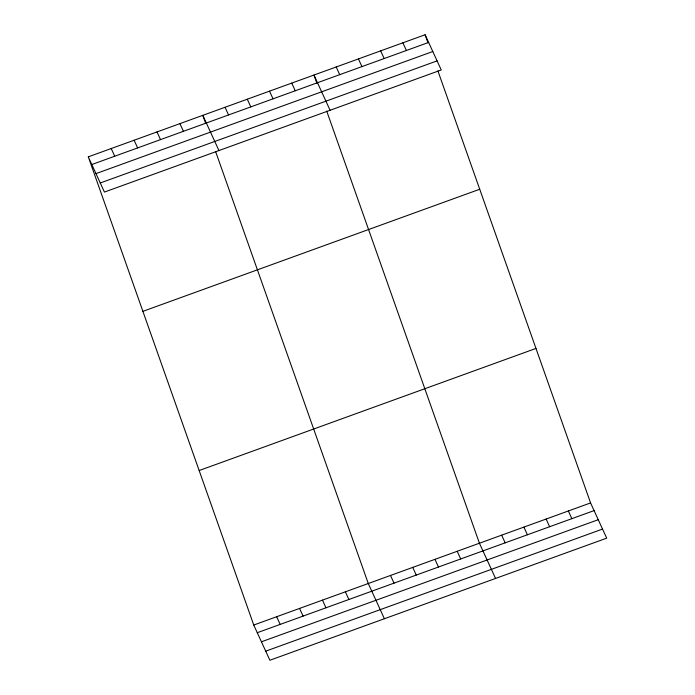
<?xml version="1.0" encoding="UTF-8"?>
<svg xmlns="http://www.w3.org/2000/svg" width="695" height="695" viewBox="0 0 695 695"><rect width="100%" height="100%" fill="white"/><g stroke="black" fill="none" stroke-linecap="round" stroke-linejoin="round"><path stroke-width="1.04" d="M88.3 156.844L425.114 34.75L441.247 69.969L104.424 192.072L88.3 156.844L253.753 625.031L269.886 660.25L606.7 538.156L590.576 502.928L437.885 70.864M91.818 164.524L428.633 42.43M95.98 173.611L432.794 51.517M100.262 182.976L437.086 60.882M142.901 311.343L479.715 189.249M199.161 470.532L535.975 348.43M253.753 625.031L590.576 502.928M257.272 632.711L594.086 510.608M261.433 641.798L598.247 519.704M265.725 651.163L602.539 529.06M402.892 42.812L406.401 50.483M380.66 50.865L384.17 58.545M568.345 510.99L571.855 518.67M358.429 58.927L361.947 66.607M546.114 519.052L549.632 526.723M336.198 66.981L339.716 74.66M523.882 527.105L527.401 534.785M330.09 110.262L313.966 75.043L316.807 83.07M501.651 535.167L505.169 542.847M291.735 83.105L295.253 90.776M495.552 578.449L479.42 543.221L326.728 111.157M269.512 91.158L273.022 98.838M457.197 551.283L460.707 558.962M247.281 99.22L250.791 106.9M434.966 559.345L438.476 567.016M225.05 107.273L228.568 114.953M412.734 567.398L416.253 575.078M218.942 150.554L202.818 115.335L205.659 123.362M390.503 575.46L394.022 583.14M179.918 123.641L183.428 131.312M384.396 618.741L368.272 583.513L215.58 151.449M157.009 131.937L160.528 139.617M345.372 591.819L348.89 599.498M134.109 140.242L137.627 147.922M322.471 600.124L325.981 607.804M111.209 148.548L114.718 156.219M299.562 608.42L303.081 616.1M276.662 616.726L280.172 624.405M425.114 34.75L427.955 42.777"/></g></svg>
